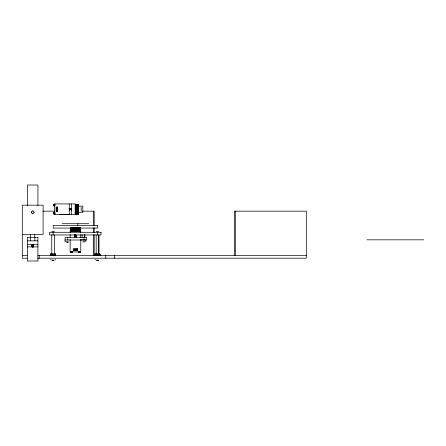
<?xml version="1.0" encoding="UTF-8"?>
<svg xmlns="http://www.w3.org/2000/svg" width="446" height="446" viewBox="0 0 446 446"><rect width="100%" height="100%" fill="white"/><g stroke="black" fill="none" stroke-linecap="round" stroke-linejoin="round"><path stroke-width="0.67" d="M27.446 205.606L27.446 185.012L37.921 185.012L37.921 205.573M39.198 258.206L39.198 255.541M69.275 214.565L69.275 209.687L71.577 209.726L69.275 209.826M69.275 203.917L69.275 208.795L71.577 208.75L69.275 208.689M71.577 214.565L71.577 209.687M71.577 208.795L71.577 203.917M105.763 258.206L105.763 255.541M114.639 258.206L114.639 255.541M82.142 237.283L82.148 234.735M52.076 260.202L52.795 260.169M97.529 260.18L97.2 260.169M52.756 260.224L53.509 260.291M97.484 260.18L98.025 260.291M76.026 249.654C74.655 251.589 74.872 247.692 76.076 249.688C77.442 251.477 77.236 247.686 76.076 249.615M31.359 212.458L31.376 212.112M33.996 212.586L34.013 212.24A1.332 1.332 0 0 0 32.04 211.109A1.332 1.332 0 0 0 32.04 213.417A1.332 1.332 0 0 0 34.035 212.263M55.048 259.879L55.599 259.505M50.666 255.541L50.588 254.036M55.655 255.452L55.354 255.324L55.655 254.036M55.622 255.452L55.622 254.036M95.254 255.324L94.886 255.324L95.104 253.947M99.826 254.036L99.726 255.324L100.06 255.452M100.094 254.164L100.127 255.324L99.798 255.452M85.409 241.598L85.905 241.275L85.933 239.92L80.966 239.92M84.511 241.883L82.638 241.894M84.406 241.922L84.021 241.883M50.482 254.164L55.354 254.164M55.354 255.324L50.933 255.452L50.515 255.324L50.515 254.164M94.886 254.164L99.759 254.164L99.759 255.324L94.886 255.324L95.104 255.541M99.675 255.452L100.127 255.324M54.278 260.169L53.408 260.169M97.992 260.291L98.538 260.202M98.321 260.241L98.65 260.169M67.541 242.1L68.489 241.972L66.37 241.972L67.318 242.1M56.949 209.804C58.749 208.544 55.064 208.572 56.843 209.81C58.682 211.287 55.07 210.741 56.876 209.86M54.858 204.402L53.838 204.413L53.838 205.907M75.235 204.402L78.652 204.402M53.838 204.474L54.858 204.519M75.235 204.469L78.652 204.469M53.838 204.547L54.858 204.575M75.235 204.552L78.652 204.552M53.838 204.72L54.858 204.681M75.235 204.658L78.652 204.658M53.838 204.798L54.858 204.759M75.235 204.781L78.652 204.781M53.838 204.887L54.858 204.842M53.838 204.931L54.858 204.976M75.235 204.92L78.652 204.92M53.838 205.021L54.858 205.071L53.838 205.166M75.235 205.082L78.652 205.082M53.838 205.26L54.858 205.216M75.235 205.255L78.652 205.255M53.838 205.311L54.858 205.355L53.838 205.45M75.235 205.444L78.652 205.444M53.838 205.534L54.858 205.495M53.838 205.617L54.858 205.578M75.235 205.645L78.652 205.645M53.838 205.69L54.858 205.723M54.858 205.835L53.838 205.835L54.858 205.907M75.235 205.868L78.652 205.868M75.235 206.097L78.652 206.097M78.658 206.13L82.811 206.13L82.811 212.352L75.235 212.38M75.235 206.342L78.652 206.342M75.235 206.598L78.652 206.598M75.235 206.866L78.652 206.866M75.235 207.139L78.652 207.139M75.235 207.423L78.652 207.423M75.235 207.719L78.652 207.719M75.235 208.014L78.652 208.014M75.235 208.315L78.652 208.315M69.275 208.538L71.577 208.538M69.275 208.544L71.577 208.589M75.235 208.622L78.652 208.622M69.275 208.856L71.577 208.856M69.275 208.918L71.577 208.979M75.235 208.929L78.652 208.929M69.275 209.04L71.577 209.04M69.275 209.168L71.577 209.102M69.275 209.23L71.577 209.23M75.235 209.241L78.652 209.241M69.275 209.291L71.577 209.358M69.275 209.419L71.577 209.419M69.275 209.481L71.577 209.542M75.235 209.548L78.652 209.548M69.275 209.603L71.577 209.603M75.235 209.854L78.652 209.854M75.235 210.161L78.652 210.161M75.235 210.462L78.652 210.462M75.235 210.763L78.652 210.763M75.235 211.053L78.652 211.053M42.861 211.164L54.702 211.164M82.432 211.164L94.19 211.164L94.19 225.726M75.235 211.337L78.652 211.337M75.235 211.61L78.652 211.61M75.235 211.878L78.652 211.878M75.235 212.134L78.652 212.134M54.858 212.558L53.838 212.552L53.838 214.052M75.235 212.608L78.652 212.608M53.838 212.692L54.858 212.642M53.838 212.787L54.858 212.787M53.838 212.904L54.858 212.904M75.235 212.831L78.652 212.831M53.838 212.943L54.858 212.987M53.838 213.026L54.858 213.076M75.235 213.032L78.652 213.032M53.838 213.121L54.858 213.166M53.838 213.216L54.858 213.26M75.235 213.221L78.652 213.221M53.838 213.311L54.858 213.361M53.838 213.405L54.858 213.456M75.235 213.4L78.652 213.4M53.838 213.545L54.858 213.5M75.235 213.556L78.652 213.556M53.838 213.589L54.858 213.835M75.235 213.695L78.652 213.695M75.235 213.818L78.652 213.818M53.838 213.868L54.858 213.902M75.235 213.924L78.652 213.924M53.838 213.929L54.858 214.002M75.235 214.008L78.652 214.008M53.838 214.035L54.858 214.074M75.235 214.08L78.652 214.08M59.329 214.582L69.721 214.582M62.167 223.714L88.748 223.714M70.54 227.878L80.369 227.878L80.369 231.296M51.758 231.58L54.451 231.58M96.158 231.58L98.856 231.58M101.019 232.288L49.539 232.288L49.539 234.953L101.019 234.953L100.991 232.288M22.3 234.451L43.106 234.451L43.106 205.16L22.3 205.16L22.3 258.206L27.173 258.206M366.896 239.831L423.7 239.831M27.429 240.84L37.899 240.84M27.429 244.653L37.899 244.653M27.429 246.872L37.899 246.872M78.786 252.687L80.269 252.687L80.252 251.672M55.538 253.947L50.666 253.947L50.883 254.164M99.943 253.947L95.07 253.947L95.254 254.164M22.3 255.541L27.139 255.541M37.949 255.541L306.307 255.541M37.615 258.206L306.307 258.206L306.307 211.164L234.418 211.164L234.418 255.541M96.509 260.202L97.189 260.241M32.575 211.025L32.92 211.042M32.447 213.656L32.792 213.673M96.57 260.224L97.022 260.291M52.622 260.291L51.926 260.169M99.675 254.036L100.027 254.036M65.913 241.871L64.977 241.364L64.943 240.009L86.686 239.959L86.686 237.3L65.116 237.3L65.116 239.959M95.533 259.879L95.015 259.444M51.162 259.879L50.615 259.505M235.304 211.164L235.304 255.541M98.856 234.981L98.856 254.03M98.822 234.981L98.822 254.03M97.468 232.288L97.468 234.953M97.156 254.164L97.156 255.324M96.158 234.981L96.191 254.03M94.19 227.806L94.19 232.661M94.19 234.741L94.19 255.541M93.303 211.164L93.303 225.726M93.303 227.806L93.303 232.661M93.303 234.741L93.303 255.541M84.021 237.3L84.021 239.959M81.15 207.251L81.15 211.231M80.776 232.528L80.776 231.145L70.128 231.145L70.128 232.528M80.776 234.607L80.776 237.378M80.776 239.457L80.776 251.923L70.128 251.923L70.128 239.457M80.291 227.878L80.291 231.296M80.224 227.878L80.224 231.296M80.219 252.687L80.174 251.672L80.118 252.687M80.141 227.878L80.141 231.296M80.035 227.878L80.035 231.296M80.012 251.672L80.051 252.687M79.912 227.878L79.912 231.296M79.934 251.672L79.895 252.687M79.851 251.672L79.806 252.687M79.773 227.878L79.773 231.296M79.762 251.672L79.717 252.687M79.617 227.878L79.617 231.296M79.672 251.672L79.622 252.687M79.578 251.672L79.527 252.687L79.433 251.672M79.438 227.878L79.438 231.296M79.382 252.687L79.338 251.672L79.243 252.687M79.249 227.878L79.249 231.296M79.159 251.672L79.159 252.687M79.048 227.878L79.048 231.296M79.115 251.672L79.115 252.687M79.003 251.672L79.003 252.687M78.936 251.672L78.858 252.687M78.825 227.878L78.825 231.296M78.764 251.672L78.764 252.687M78.596 227.878L78.596 231.296M78.351 227.878L78.351 231.296M78.095 227.878L78.095 231.296M77.855 223.714L77.855 225.375M77.827 227.878L77.827 231.296M77.554 227.878L77.554 231.296M77.269 227.878L77.269 231.296M76.98 227.878L76.98 231.296M76.679 227.878L76.679 231.296M76.377 227.878L76.377 231.296M76.071 227.878L76.071 231.296M76.043 237.255L75.987 234.953L75.943 237.255M75.82 234.953L75.876 237.255M75.764 227.878L75.764 231.296M75.759 234.953L75.697 237.255M75.636 234.953L75.636 237.255M75.575 234.953L75.508 237.255M75.452 227.878L75.452 231.296M75.446 234.953L75.446 237.255M75.38 234.953L75.38 237.255M75.318 234.953L75.257 237.255M75.145 227.878L75.145 231.296M75.196 234.953L75.196 237.255M75.073 234.953L75.134 237.255M75.012 234.953L74.956 237.255M74.906 234.953L74.911 237.255M74.839 227.878L74.839 231.296M74.85 234.953L74.805 237.255L74.711 234.953M74.532 227.878L74.532 231.296M74.231 227.878L74.231 231.296M73.93 227.878L73.93 231.296M73.64 227.878L73.64 231.296M73.356 227.878L73.356 231.296M73.083 227.878L73.083 231.296M72.815 227.878L72.815 231.296M72.559 227.878L72.559 231.296M72.313 227.878L72.313 231.296M72.085 227.878L72.085 231.296M72.141 251.672L72.096 252.687L70.641 252.687L70.763 251.672M72.001 251.672L72.051 252.687M71.906 251.672L71.973 252.687M71.862 227.878L71.862 231.296M71.867 251.672L71.795 252.687L71.706 251.672M71.661 227.878L71.661 231.296M71.667 251.672L71.616 252.687M71.577 208.237L71.577 210.228M71.572 251.672L71.527 252.687L71.432 251.672M71.471 227.878L71.471 231.296M71.382 251.672L71.332 252.687M71.293 227.878L71.293 231.296M71.288 251.672L71.237 252.687L71.148 251.672M71.137 227.878L71.137 231.296M71.104 251.672L71.059 252.687M70.998 227.878L70.998 231.296M71.014 251.672L70.791 252.687M70.875 227.878L70.875 231.296M70.769 227.878L70.769 231.296M70.685 227.878L70.685 231.296M70.658 251.672L70.619 252.687M70.128 234.607L70.128 237.378M69.275 208.237L69.275 210.228M67.781 237.3L67.781 239.959M55.689 254.164L55.689 255.324M54.418 234.981L54.451 254.03M53.091 232.288L53.091 234.953M52.751 254.164L52.751 255.324M51.758 234.981L51.786 254.03M34.883 237.289L34.883 240.84M34.704 234.451L34.704 237.289M33.534 246.872L33.534 244.653L33.461 246.872M33.333 244.653L33.327 246.872M33.244 244.653L33.244 246.872M33.16 244.653L33.16 246.872M33.06 244.653L33.06 246.872M32.954 244.653L32.954 246.872M32.837 244.653L32.837 246.872M32.725 244.653L32.725 246.872M32.608 244.653L32.608 246.872M32.491 244.653L32.491 246.872M32.38 244.653L32.38 246.872M32.268 244.653L32.268 246.872M32.168 244.653L32.168 246.872M32.079 244.653L32.09 246.872M32.006 244.653L31.934 246.872L31.922 244.653M30.623 234.451L30.623 237.289M30.445 237.289L30.445 240.84M54.607 203.917L54.607 214.565L75.385 214.565L75.385 203.917L54.607 203.917M56.135 207.028L56.135 211.449L57.618 211.449L57.618 207.028L56.135 207.028M84.773 234.735L84.773 237.283L84.751 234.735M56.307 207.964C57.294 209.96 57.868 206.141 56.307 207.925M73.646 249.615C74.811 251.583 74.989 247.697 73.646 249.615M78.652 204.352L75.235 204.352L75.235 214.152L78.652 214.152L78.652 204.324M57.495 207.384L56.257 207.384L56.257 211.092L57.495 211.092L57.495 207.384M97.629 225.403L53.252 225.403L53.252 228.068L97.629 228.068L97.629 225.403M37.899 237.289L27.429 237.289L27.429 260.988L37.899 260.988L37.899 237.289M77.665 248.913L73.244 248.913L73.244 250.39L77.665 250.39L77.665 248.913M77.309 249.03L73.601 249.03L73.601 250.273L77.309 250.273L77.309 249.03M70.619 231.296L70.619 227.878L70.568 231.296"/></g></svg>
